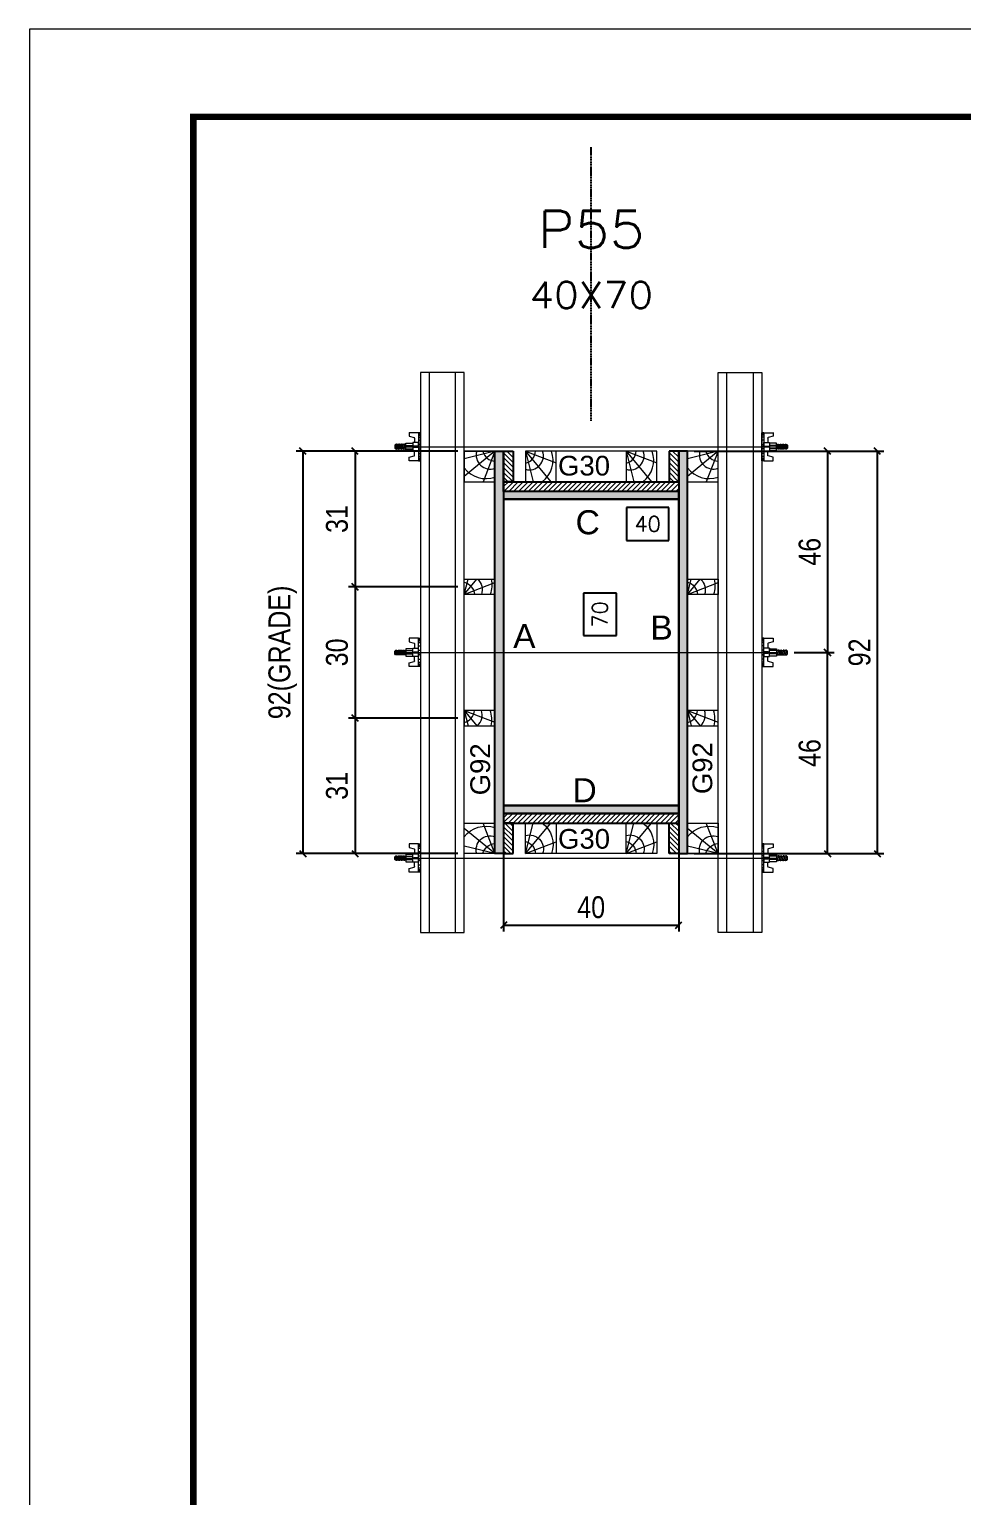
# Model space of a CAD drawing. Extents: x 2949 to 9203, y -16089 to 12527.
# Drawn here: x 2949 to 3375, y -1926 to -1256 of the extents above; entities that cross this region are included whole.
import ezdxf
from ezdxf.enums import TextEntityAlignment as Align

# ---------------------------------------------------------------- set-up
doc = ezdxf.new("R2010")
doc.units = 0
doc.linetypes.add('DASHED', pattern=[0.75, 0.5, -0.25])
doc.linetypes.add('HIDDEN', pattern=[0.375, 0.25, -0.125])
for name, color, linetype in [('CHAPA', 1, 'Continuous'), ('COTA', 241, 'Continuous'), ('MEIO_PONT', 93, 'Continuous'), ('Painéis', 200, 'Continuous'), ('SARRAFO', 251, 'Continuous'), ('Texto de Titulo', 7, 'Continuous'), ('Texto Qtd Sarr', 242, 'Continuous'), ('TEXTO_GERAL', 7, 'Continuous')]:
    doc.layers.add(name, color=color, linetype=linetype)
for name, color, linetype, lineweight in [('Folhas', 255, 'Continuous', 9), ('Hachura', 251, 'Continuous', 9), ('Madeira', 126, 'Continuous', 18), ('Perfil Metálico', 224, 'Continuous', 18), ('SARRAFO DE PRESSAO', 251, 'DASHED', 9), ('Texto Seção', 7, 'Continuous', 15)]:
    doc.layers.add(name, color=color, linetype=linetype, lineweight=lineweight)
doc.styles.add('ARIAL', font='arial.ttf')
doc.styles.add('COTA TECNICA 2X', font='techl___.ttf', dxfattribs={"height": 10})
doc.styles.add('ROMANS', font='romans.shx')
doc.styles.add('SANSSERIF', font='sas_____.pfb')
doc.dimstyles.new('SECAO PILAR', dxfattribs={"dimtxt": 10, "dimasz": 3, "dimexe": 3, "dimexo": 3, "dimgap": 3, "dimtad": 1, "dimdec": 1, "dimlfac": 0.5, "dimzin": 12, "dimdsep": 46, "dimtxsty": 'COTA TECNICA 2X', "dimblk1": 'OBLIQUE', "dimblk2": 'OBLIQUE', "dimsah": 1, "dimcen": 0.9, "dimclrd": 256, "dimclre": 256, "dimclrt": 256, "dimadec": 1, "dimazin": 3, "dimtfac": 1, "dimtdec": 1, "dimtmove": 0, "dimatfit": 3, "dimfxl": 1, "dimtolj": 1, "dimtzin": 12, "dimarcsym": 0})
doc.dimstyles.new('SECÇÃO 2', dxfattribs={"dimtxt": 7, "dimasz": 6, "dimexe": 0.18, "dimexo": 2, "dimgap": -4, "dimtad": 3, "dimdec": 1, "dimlfac": 0.5, "dimzin": 12, "dimdsep": 46, "dimtxsty": 'ROMANS', "dimblk": 'ARCHTICK', "dimcen": 0.09, "dimse1": 1, "dimse2": 1, "dimsd1": 1, "dimsd2": 1, "dimclrd": 180, "dimclre": 5, "dimclrt": 1, "dimadec": 0, "dimazin": 3, "dimtfac": 1, "dimtdec": 1, "dimtofl": 0, "dimtmove": 0, "dimatfit": 3, "dimldrblk": 'ARCHTICK', "dimfxl": 1, "dimtolj": 1, "dimtzin": 0, "dimarcsym": 0})

# ---------------------------------------------------------------- blocks, each defined once
blk = doc.blocks.new('9999999999')
at = {"layer": 'Folhas'}
blk.add_lwpolyline([(98138.98, 34190.21), (99623.98, 34190.21), (99623.98, 35240.21), (98138.98, 35240.21)], close=True, dxfattribs=at)
at = {"layer": 'Folhas', "color": 30, "const_width": 3}
blk.add_lwpolyline([(98213.98, 34230.21), (99583.98, 34230.21), (99583.98, 35200.21), (98213.98, 35200.21)], close=True, dxfattribs=at)
blk = doc.blocks.new('titulo1')
at = {"layer": 'Defpoints', "color": 252, "linetype": 'HIDDEN', "ltscale": 2}
blk.add_line((0, 0), (0, 125), dxfattribs=at)
at = {"layer": 'Defpoints', "style": 'ROMANS', "oblique": 15}
blk.add_attdef('FOLHA', text='', height=10, dxfattribs=at).set_placement((0, 15.58), align=Align.MIDDLE_CENTER)
at = {"layer": 'Texto Qtd Sarr', "color": 3, "style": 'ROMANS', "oblique": 15}
for tag, height, p in [('TITULO', 17, (0, 71.45)), ('SEÇÃO', 12, (0, 41.55))]:
    blk.add_attdef(tag, text='', height=height, dxfattribs=at).set_placement(p, align=Align.MIDDLE_CENTER)
blk = doc.blocks.new('*D1726')
at = {"layer": 'COTA', "color": 180, "lineweight": -2, "transparency": 16777216}
for p, q in [((3217.34, -1513.95), (3202.34, -1513.95)), ((3202.34, -1513.95), (3202.34, -1533.29)), ((3217.34, -1533.29), (3217.34, -1513.95)), ((3202.34, -1533.29), (3217.34, -1533.29))]:
    blk.add_line(p, q, dxfattribs=at)
at = {"layer": 'Defpoints', "color": 0, "transparency": 16777216}
for p in [(3165.83, -1470.99), (3165.83, -1610.99), (3221.34, -1610.99)]:
    blk.add_point(p, dxfattribs=at)
at = {"layer": 'COTA', "color": 1, "transparency": 16777216, "insert": (3209.84, -1523.62), "char_height": 7, "attachment_point": 5, "rotation": 90, "style": 'ROMANS'}
blk.add_mtext('\\A1;70', dxfattribs=at)
blk = doc.blocks.new('_ArchTick')
at = {"color": 0, "linetype": 'ByBlock', "const_width": 0.15}
blk.add_lwpolyline([(-0.5, -0.5), (0.5, 0.5)], dxfattribs=at)
blk = doc.blocks.new('_Oblique')
at = {"color": 0, "linetype": 'ByBlock', "lineweight": -2}
blk.add_line((-0.5, -0.5), (0.5, 0.5), dxfattribs=at)
blk = doc.blocks.new('*D1727')
at = {"layer": 'COTA', "lineweight": -2, "transparency": 16777216}
for p, q in [((3252.83, -1448.99), (3339.6, -1448.99)), ((3336.6, -1448.99), (3336.6, -1632.99)), ((3252.83, -1632.99), (3339.6, -1632.99))]:
    blk.add_line(p, q, dxfattribs=at)
at = {"layer": 'Defpoints', "color": 0, "transparency": 16777216}
for p in [(3249.83, -1448.99), (3249.83, -1632.99), (3336.6, -1632.99)]:
    blk.add_point(p, dxfattribs=at)
at = {"layer": 'COTA', "lineweight": -2, "transparency": 16777216, "xscale": 3, "yscale": 3, "zscale": 3}
for p, rotation in [((3336.6, -1448.99), 90), ((3336.6, -1632.99), 270)]:
    blk.add_blockref('_Oblique', p, dxfattribs=dict(at, rotation=rotation))
at = {"layer": 'COTA', "transparency": 16777216, "insert": (3328.52, -1540.99), "char_height": 10, "attachment_point": 5, "rotation": 90, "style": 'COTA TECNICA 2X'}
blk.add_mtext('\\A1;92', dxfattribs=at)
blk = doc.blocks.new('*D1728')
at = {"layer": 'COTA', "lineweight": -2, "transparency": 16777216}
for p, q in [((3286.83, -1448.99), (3316.83, -1448.99)), ((3313.83, -1448.99), (3313.83, -1540.99)), ((3298.63, -1540.99), (3316.83, -1540.99))]:
    blk.add_line(p, q, dxfattribs=at)
at = {"layer": 'Defpoints', "color": 0, "transparency": 16777216}
for p in [(3283.83, -1448.99), (3295.63, -1540.99), (3313.83, -1540.99)]:
    blk.add_point(p, dxfattribs=at)
at = {"layer": 'COTA', "lineweight": -2, "transparency": 16777216, "xscale": 3, "yscale": 3, "zscale": 3}
for p, rotation in [((3313.83, -1448.99), 90), ((3313.83, -1540.99), 270)]:
    blk.add_blockref('_Oblique', p, dxfattribs=dict(at, rotation=rotation))
at = {"layer": 'COTA', "transparency": 16777216, "insert": (3305.73, -1494.99), "char_height": 10, "attachment_point": 5, "rotation": 90, "style": 'COTA TECNICA 2X'}
blk.add_mtext('\\A1;46', dxfattribs=at)
blk = doc.blocks.new('*D1729')
at = {"layer": 'COTA', "lineweight": -2, "transparency": 16777216}
for p, q in [((3298.63, -1540.99), (3316.83, -1540.99)), ((3313.83, -1632.99), (3313.83, -1540.99)), ((3286.83, -1632.99), (3316.83, -1632.99))]:
    blk.add_line(p, q, dxfattribs=at)
at = {"layer": 'Defpoints', "color": 0, "transparency": 16777216}
for p in [(3295.63, -1540.99), (3313.83, -1540.99), (3283.83, -1632.99)]:
    blk.add_point(p, dxfattribs=at)
at = {"layer": 'COTA', "lineweight": -2, "transparency": 16777216, "xscale": 3, "yscale": 3, "zscale": 3}
for p, rotation in [((3313.83, -1540.99), 90), ((3313.83, -1632.99), 270)]:
    blk.add_blockref('_Oblique', p, dxfattribs=dict(at, rotation=rotation))
at = {"layer": 'COTA', "transparency": 16777216, "insert": (3305.73, -1586.99), "char_height": 10, "attachment_point": 5, "rotation": 90, "style": 'COTA TECNICA 2X'}
blk.add_mtext('\\A1;46', dxfattribs=at)
blk = doc.blocks.new('*D1730')
at = {"layer": 'COTA', "color": 180, "lineweight": -2, "transparency": 16777216}
for p, q in [((3241.33, -1474.78), (3222, -1474.78)), ((3222, -1474.78), (3222, -1489.78)), ((3241.33, -1489.78), (3241.33, -1474.78)), ((3222, -1489.78), (3241.33, -1489.78))]:
    blk.add_line(p, q, dxfattribs=at)
at = {"layer": 'Defpoints', "color": 0, "transparency": 16777216}
for p in [(3165.83, -1470.99), (3245.83, -1470.99), (3245.83, -1493.78)]:
    blk.add_point(p, dxfattribs=at)
at = {"layer": 'COTA', "color": 1, "transparency": 16777216, "insert": (3231.66, -1482.28), "char_height": 7, "attachment_point": 5, "style": 'ROMANS'}
blk.add_mtext('\\A1;40', dxfattribs=at)
blk = doc.blocks.new('PONTALETE')
at = {"layer": 'Madeira'}
for q in [(2.71, 7), (7, 5.76), (7, 1.74)]:
    blk.add_line((0, 0), q, dxfattribs=at)
blk.add_lwpolyline([(0, 0), (7, 0), (7, 7), (0, 7)], close=True, dxfattribs=at)
for centre, radius, start, end in [((2.04, 0.06), 6.23, 37.2818, 109.0913), ((1.09, 0.9), 3.19, 343.603, 109.9847), ((-0.21, -0.78), 3.09, 14.6322, 86.0383)]:
    blk.add_arc(centre, radius, start, end, dxfattribs=at)
blk = doc.blocks.new('*D1731')
at = {"layer": 'COTA', "lineweight": -2, "transparency": 16777216}
for p, q in [((3144.83, -1448.99), (3071.05, -1448.99)), ((3074.05, -1448.99), (3074.05, -1632.99)), ((3144.83, -1632.99), (3071.05, -1632.99))]:
    blk.add_line(p, q, dxfattribs=at)
at = {"layer": 'Defpoints', "color": 0, "transparency": 16777216}
for p in [(3147.83, -1448.99), (3074.05, -1632.99), (3147.83, -1632.99)]:
    blk.add_point(p, dxfattribs=at)
at = {"layer": 'COTA', "lineweight": -2, "transparency": 16777216, "xscale": 3, "yscale": 3, "zscale": 3}
for p, rotation in [((3074.05, -1448.99), 90), ((3074.05, -1632.99), 270)]:
    blk.add_blockref('_Oblique', p, dxfattribs=dict(at, rotation=rotation))
at = {"layer": 'COTA', "transparency": 16777216, "insert": (3064.83, -1540.99), "char_height": 10, "attachment_point": 5, "rotation": 90, "style": 'COTA TECNICA 2X'}
blk.add_mtext('\\A1;92(GRADE)', dxfattribs=at)
blk = doc.blocks.new('MEIO PONTALETE')
at = {"layer": 'Madeira'}
for q in [(2.71, 7), (3.5, 2.88), (3.5, 0.87)]:
    blk.add_line((0, 0), q, dxfattribs=at)
blk.add_lwpolyline([(0, 0), (3.5, 0), (3.5, 7), (0, 7)], close=True, dxfattribs=at)
for centre, radius, start, end in [((2.04, 0.06), 6.23, 76.4499, 109.0913), ((1.09, 0.9), 3.19, 40.9063, 109.9847), ((-0.21, -0.78), 3.09, 14.6322, 86.0383)]:
    blk.add_arc(centre, radius, start, end, dxfattribs=at)
blk = doc.blocks.new('*D1732')
at = {"layer": 'COTA', "lineweight": -2, "transparency": 16777216}
for p, q in [((3144.83, -1570.99), (3094.89, -1570.99)), ((3097.89, -1570.99), (3097.89, -1632.99)), ((3144.83, -1632.99), (3094.89, -1632.99))]:
    blk.add_line(p, q, dxfattribs=at)
at = {"layer": 'Defpoints', "color": 0, "transparency": 16777216}
for p in [(3147.83, -1570.99), (3097.89, -1632.99), (3147.83, -1632.99)]:
    blk.add_point(p, dxfattribs=at)
at = {"layer": 'COTA', "lineweight": -2, "transparency": 16777216, "xscale": 3, "yscale": 3, "zscale": 3}
for p, rotation in [((3097.89, -1570.99), 90), ((3097.89, -1632.99), 270)]:
    blk.add_blockref('_Oblique', p, dxfattribs=dict(at, rotation=rotation))
at = {"layer": 'COTA', "transparency": 16777216, "insert": (3089.67, -1601.99), "char_height": 10, "attachment_point": 5, "rotation": 90, "style": 'COTA TECNICA 2X'}
blk.add_mtext('\\A1;31', dxfattribs=at)
blk = doc.blocks.new('C')
at = {"layer": 'Hachura', "color": 0}
for p, q in [((0, 3.22), (0, -3.22)), ((0.45, 3.22), (0, 3.22)), ((0.46, 3.16), (0, 3.16)), ((0.46, 3.05), (0, 3.05)), ((0.46, 2.88), (0, 2.88)), ((0, 2.75), (0, -1.16)), ((0.46, 2.65), (0, 2.65)), ((0.46, 2.23), (0, 2.23)), ((0.46, 1.51), (0, 1.51)), ((0.39, 0.49), (0.17, 0.49)), ((0.45, -3.23), (0.45, 3.22)), ((0.45, 3.22), (2.58, 3.22)), ((1.74, 0.97), (0.45, 0.97)), ((1.45, 0.1), (0.45, 0.1)), ((1.35, 1.94), (1.35, 0.96)), ((2.58, 2.39), (1.47, 2.09)), ((1.74, -0.97), (1.74, 0.97)), ((1.74, 0.97), (1.74, 0.84)), ((1.74, 0.97), (1.74, 0.84)), ((1.74, 0.84), (3.35, 0.84)), ((3.35, 0.45), (1.74, 0.45)), ((2.58, 3.22), (2.58, 2.39)), ((3.32, 0.84), (3.32, -0.84)), ((3.35, 0.84), (3.35, -0.84)), ((3.68, 0.45), (3.35, 0.45)), ((3.84, -0.52), (3.35, 0.45)), ((3.35, 0.06), (3.67, -0.57)), ((3.68, 0.45), (4.16, -0.52)), ((3.72, 0.5), (4.25, -0.57)), ((4.37, -0.55), (3.83, 0.53)), ((4.15, 0.45), (3.93, 0.45)), ((4.42, -0.52), (3.93, 0.45)), ((4.15, 0.45), (4.26, 0.45)), ((4.26, 0.45), (4.74, -0.52)), ((4.3, 0.5), (4.83, -0.57)), ((4.95, -0.55), (4.41, 0.53)), ((4.51, 0.45), (4.84, 0.45)), ((5, -0.52), (4.51, 0.45)), ((4.84, 0.45), (5.32, -0.52)), ((4.88, 0.5), (5.41, -0.57)), ((5.53, -0.55), (4.99, 0.53)), ((5.58, -0.52), (5.09, 0.45)), ((5.42, 0.45), (5.09, 0.45)), ((5.58, -0.52), (5.09, 0.45)), ((5.42, 0.45), (5.74, -0.19)), ((5.46, 0.5), (5.74, -0.07)), ((5.74, 0.19), (5.57, 0.53)), ((5.74, 0.32), (5.68, 0.45)), ((5.68, 0.45), (5.74, 0.45)), ((5.74, 0.45), (5.9, 0.29)), ((5.74, 0.45), (5.74, -0.52)), ((5.9, -0.36), (5.9, 0.29)), ((0.45, 0), (0, 0)), ((0.46, -1.52), (0, -1.52)), ((0.46, -2.23), (0, -2.23)), ((0.46, -2.65), (0, -2.65)), ((0.46, -2.88), (0, -2.88)), ((0.46, -3.05), (0, -3.05)), ((0.46, -3.16), (0, -3.16)), ((0, -3.22), (2.57, -3.22)), ((0.08, -0.48), (0.29, -0.48)), ((0.29, -0.48), (0.4, -0.48)), ((0.45, 0), (0.45, -0.97)), ((0.45, -0.16), (1.45, -0.16)), ((0.45, -0.65), (0.45, -0.32)), ((0.45, -3.23), (0.45, -0.65)), ((0.45, -0.97), (1.74, -0.97)), ((1.35, -1.94), (1.35, -0.97)), ((2.58, -2.39), (1.47, -2.1)), ((3.35, -0.32), (1.74, -0.32)), ((3.35, -0.84), (1.74, -0.84)), ((2.58, -3.23), (2.58, -2.39)), ((3.35, -0.07), (3.58, -0.52)), ((3.35, -0.52), (3.58, -0.52)), ((3.84, -0.52), (4.16, -0.52)), ((4.42, -0.52), (4.74, -0.52)), ((4.63, -0.52), (4.74, -0.52)), ((5, -0.52), (5.32, -0.52)), ((5.58, -0.52), (5.74, -0.52)), ((5.74, -0.52), (5.9, -0.36)), ((5.74, -0.52), (5.74, -0.52))]:
    blk.add_line(p, q, dxfattribs=at)
for centre, radius, start, end in [((1.52, 1.94), 0.161, 104.7436, 180), ((1.44, -0.03), 0.129, 272.695, 87.305), ((3.81, 0.39), 0.143, 25.5688, 154.4312), ((4.39, 0.39), 0.143, 25.5688, 154.4312), ((4.97, 0.39), 0.143, 25.5688, 154.4312), ((5.55, 0.39), 0.143, 25.5688, 154.4312), ((0.17, -0.37), 0.174, 221.744, 317.8592), ((1.52, -1.94), 0.161, 180, 255.2564), ((3.71, -0.4), 0.174, 222.1408, 318.256), ((4.29, -0.4), 0.174, 222.1408, 318.256), ((4.87, -0.4), 0.174, 222.1408, 318.256), ((5.45, -0.4), 0.174, 222.1408, 318.256), ((5.61, -0.4), 0.174, 317.8592, 318.256)]:
    blk.add_arc(centre, radius, start, end, dxfattribs=at)
blk = doc.blocks.new('*D1733')
at = {"layer": 'COTA', "lineweight": -2, "transparency": 16777216}
for p, q in [((3144.83, -1448.99), (3094.89, -1448.99)), ((3097.89, -1448.99), (3097.89, -1510.99)), ((3144.83, -1510.99), (3094.89, -1510.99))]:
    blk.add_line(p, q, dxfattribs=at)
at = {"layer": 'Defpoints', "color": 0, "transparency": 16777216}
for p in [(3147.83, -1448.99), (3097.89, -1510.99), (3147.83, -1510.99)]:
    blk.add_point(p, dxfattribs=at)
at = {"layer": 'COTA', "lineweight": -2, "transparency": 16777216, "xscale": 3, "yscale": 3, "zscale": 3}
for p, rotation in [((3097.89, -1448.99), 90), ((3097.89, -1510.99), 270)]:
    blk.add_blockref('_Oblique', p, dxfattribs=dict(at, rotation=rotation))
at = {"layer": 'COTA', "transparency": 16777216, "insert": (3089.67, -1479.99), "char_height": 10, "attachment_point": 5, "rotation": 90, "style": 'COTA TECNICA 2X'}
blk.add_mtext('\\A1;31', dxfattribs=at)
blk = doc.blocks.new('*D1734')
at = {"layer": 'COTA', "lineweight": -2, "transparency": 16777216}
for p, q in [((3144.83, -1510.99), (3094.89, -1510.99)), ((3097.89, -1510.99), (3097.89, -1570.99)), ((3144.83, -1570.99), (3094.89, -1570.99))]:
    blk.add_line(p, q, dxfattribs=at)
at = {"layer": 'Defpoints', "color": 0, "transparency": 16777216}
for p in [(3147.83, -1510.99), (3097.89, -1570.99), (3147.83, -1570.99)]:
    blk.add_point(p, dxfattribs=at)
at = {"layer": 'COTA', "lineweight": -2, "transparency": 16777216, "xscale": 3, "yscale": 3, "zscale": 3}
for p, rotation in [((3097.89, -1510.99), 90), ((3097.89, -1570.99), 270)]:
    blk.add_blockref('_Oblique', p, dxfattribs=dict(at, rotation=rotation))
at = {"layer": 'COTA', "transparency": 16777216, "insert": (3089.67, -1540.99), "char_height": 10, "attachment_point": 5, "rotation": 90, "style": 'COTA TECNICA 2X'}
blk.add_mtext('\\A1;30', dxfattribs=at)
blk = doc.blocks.new('*D1742')
at = {"layer": 'COTA', "lineweight": -2, "transparency": 16777216}
for p, q in [((3165.83, -1617.59), (3165.83, -1668.63)), ((3245.83, -1617.59), (3245.83, -1668.63)), ((3165.83, -1665.63), (3245.83, -1665.63))]:
    blk.add_line(p, q, dxfattribs=at)
at = {"layer": 'Defpoints', "color": 0, "transparency": 16777216}
for p in [(3165.83, -1614.59), (3245.83, -1614.59), (3245.83, -1665.63)]:
    blk.add_point(p, dxfattribs=at)
at = {"layer": 'COTA', "lineweight": -2, "transparency": 16777216, "xscale": 3, "yscale": 3, "zscale": 3, "rotation": 180}
blk.add_blockref('_Oblique', (3165.83, -1665.63), dxfattribs=at)
at = {"layer": 'COTA', "lineweight": -2, "transparency": 16777216, "xscale": 3, "yscale": 3, "zscale": 3}
blk.add_blockref('_Oblique', (3245.83, -1665.63), dxfattribs=at)
at = {"layer": 'COTA', "transparency": 16777216, "insert": (3205.83, -1657.52), "char_height": 10, "attachment_point": 5, "style": 'COTA TECNICA 2X'}
blk.add_mtext('\\A1;40', dxfattribs=at)

msp = doc.modelspace()

# ---------------------------------------------------------------- hatches: boundary and pattern name
at = {"layer": 'Hachura'}
h = msp.add_hatch(color=256, dxfattribs=at)
h.dxf.hatch_style = 1
h.paths.add_polyline_path([(3165.83, -1632.99), (3161.83, -1632.99), (3161.83, -1448.99), (3165.83, -1448.99)])
h = msp.add_hatch(color=256, dxfattribs=at)
h.dxf.hatch_style = 1
h.paths.add_polyline_path([(3165.83, -1632.99), (3161.83, -1632.99), (3161.83, -1448.99), (3165.83, -1448.99)])
h = msp.add_hatch(dxfattribs=at)
h.set_pattern_fill('ANSI31', color=256, scale=0.5, angle=90, style=0)
h.set_pattern_definition([(135, (-19725.5793, 7674.9633), (-1.12253202, -1.12253202), [])])
h.paths.add_polyline_path([(3165.83, -1462.99), (3170.23, -1462.99), (3170.23, -1448.99), (3165.83, -1448.99)])
h = msp.add_hatch(dxfattribs=at)
h.set_pattern_fill('ANSI31', color=256, scale=0.5, angle=90, style=0)
h.set_pattern_definition([(135, (-19683.5793, 7674.9633), (-1.12253202, -1.12253202), [])])
h.paths.add_polyline_path([(3245.83, -1462.99), (3241.43, -1462.99), (3241.43, -1448.99), (3245.83, -1448.99)])
h = msp.add_hatch(color=256, dxfattribs=at)
h.dxf.hatch_style = 1
h.paths.add_polyline_path([(3245.83, -1632.99), (3249.83, -1632.99), (3249.83, -1448.99), (3245.83, -1448.99)])
h = msp.add_hatch(color=256, dxfattribs=at)
h.dxf.hatch_style = 1
h.paths.add_polyline_path([(3245.83, -1632.99), (3249.83, -1632.99), (3249.83, -1448.99), (3245.83, -1448.99)])
h = msp.add_hatch(dxfattribs=at)
h.set_pattern_fill('ANSI31', color=256, scale=0.5, style=0)
h.set_pattern_definition([(45, (12339.7807, 21462.0196), (-1.12253202, 1.12253202), [])])
h.paths.add_polyline_path([(3245.83, -1467.39), (3245.83, -1462.99), (3165.83, -1462.99), (3165.83, -1467.39)])
h = msp.add_hatch(color=256, dxfattribs=at)
h.dxf.hatch_style = 1
h.paths.add_polyline_path([(3165.83, -1467.39), (3165.83, -1470.99), (3245.83, -1470.99), (3245.83, -1467.39)])
h = msp.add_hatch(color=256, dxfattribs=at)
h.dxf.hatch_style = 1
h.paths.add_polyline_path([(3165.83, -1467.39), (3165.83, -1470.99), (3245.83, -1470.99), (3245.83, -1467.39)])
h = msp.add_hatch(color=256, dxfattribs=at)
h.dxf.hatch_style = 1
h.paths.add_polyline_path([(3165.83, -1610.99), (3165.83, -1614.59), (3245.83, -1614.59), (3245.83, -1610.99)])
h = msp.add_hatch(color=256, dxfattribs=at)
h.dxf.hatch_style = 1
h.paths.add_polyline_path([(3165.83, -1610.99), (3165.83, -1614.59), (3245.83, -1614.59), (3245.83, -1610.99)])
h = msp.add_hatch(dxfattribs=at)
h.set_pattern_fill('ANSI31', color=256, scale=0.5, style=0)
h.set_pattern_definition([(45, (12339.7807, 21488.0196), (-1.12253202, 1.12253202), [])])
h.paths.add_polyline_path([(3245.83, -1614.59), (3245.83, -1618.99), (3165.83, -1618.99), (3165.83, -1614.59)])
h = msp.add_hatch(dxfattribs=at)
h.set_pattern_fill('ANSI31', color=256, scale=0.5, angle=90, style=0)
h.set_pattern_definition([(135, (-19725.5793, 7869.9633), (-1.12253202, -1.12253202), [])])
h.paths.add_polyline_path([(3165.83, -1618.99), (3170.23, -1618.99), (3170.23, -1632.99), (3165.83, -1632.99)])
h = msp.add_hatch(dxfattribs=at)
h.set_pattern_fill('ANSI31', color=256, scale=0.5, angle=90, style=0)
h.set_pattern_definition([(135, (-19683.5793, 7869.9633), (-1.12253202, -1.12253202), [])])
h.paths.add_polyline_path([(3245.83, -1618.99), (3241.43, -1618.99), (3241.43, -1632.99), (3245.83, -1632.99)])

# ---------------------------------------------------------------- linework, layer by layer
at = {"layer": 'CHAPA'}
for points in [[(3165.83, -1632.99), (3161.83, -1632.99), (3161.83, -1448.99), (3165.83, -1448.99)], [(3165.83, -1632.99), (3161.83, -1632.99), (3161.83, -1448.99), (3165.83, -1448.99)], [(3245.83, -1632.99), (3249.83, -1632.99), (3249.83, -1448.99), (3245.83, -1448.99)], [(3245.83, -1632.99), (3249.83, -1632.99), (3249.83, -1448.99), (3245.83, -1448.99)], [(3165.83, -1467.39), (3165.83, -1470.99), (3245.83, -1470.99), (3245.83, -1467.39)], [(3165.83, -1467.39), (3165.83, -1470.99), (3245.83, -1470.99), (3245.83, -1467.39)], [(3165.83, -1610.99), (3165.83, -1614.59), (3245.83, -1614.59), (3245.83, -1610.99)], [(3165.83, -1610.99), (3165.83, -1614.59), (3245.83, -1614.59), (3245.83, -1610.99)]]:
    msp.add_lwpolyline(points, close=True, dxfattribs=at)
at = {"layer": 'Hachura'}
for p, q in [((3117.03, -1446.99), (3290.83, -1446.98)), ((3117.03, -1540.99), (3290.83, -1541)), ((3117.03, -1634.99), (3290.83, -1635))]:
    msp.add_line(p, q, dxfattribs=at)
at = {"layer": 'Madeira'}
for points in [[(3161.83, -1632.99), (3147.83, -1632.99), (3147.83, -1448.99), (3161.83, -1448.99)], [(3175.83, -1448.99), (3175.83, -1462.99), (3235.83, -1462.99), (3235.83, -1448.99)], [(3249.83, -1632.99), (3263.83, -1632.99), (3263.83, -1448.99), (3249.83, -1448.99)], [(3175.83, -1632.99), (3175.83, -1618.99), (3235.83, -1618.99), (3235.83, -1632.99)]]:
    msp.add_lwpolyline(points, close=True, dxfattribs=at)
at = {"layer": 'Painéis'}
msp.add_lwpolyline([(3245.83, -1470.99), (3165.83, -1470.99), (3165.83, -1610.99), (3245.83, -1610.99)], close=True, dxfattribs=at)
at = {"layer": 'Perfil Metálico'}
for points in [[(3127.83, -1668.99), (3147.83, -1668.99), (3147.83, -1412.99), (3127.83, -1412.99)], [(3143.83, -1412.99), (3131.83, -1412.99), (3131.83, -1668.99), (3143.83, -1668.99)], [(3283.83, -1668.99), (3263.83, -1668.99), (3263.83, -1412.99), (3283.83, -1412.99)], [(3267.83, -1412.99), (3279.83, -1412.99), (3279.83, -1668.99), (3267.83, -1668.99)]]:
    msp.add_lwpolyline(points, close=True, dxfattribs=at)
at = {"layer": 'SARRAFO'}
for points in [[(3170.23, -1448.99), (3170.23, -1462.99), (3165.83, -1462.99), (3165.83, -1448.99)], [(3241.43, -1448.99), (3241.43, -1462.99), (3245.83, -1462.99), (3245.83, -1448.99)], [(3165.83, -1462.99), (3245.83, -1462.99), (3245.83, -1467.39), (3165.83, -1467.39)], [(3165.83, -1618.99), (3245.83, -1618.99), (3245.83, -1614.59), (3165.83, -1614.59)], [(3170.23, -1632.99), (3170.23, -1618.99), (3165.83, -1618.99), (3165.83, -1632.99)], [(3241.43, -1632.99), (3241.43, -1618.99), (3245.83, -1618.99), (3245.83, -1632.99)]]:
    msp.add_lwpolyline(points, close=True, dxfattribs=at)

# ---------------------------------------------------------------- block references
at = {"layer": 'Hachura', "linetype": 'Continuous', "yscale": 2, "zscale": 2, "rotation": 180}
for p, xscale in [((3127.83, -1446.99), 2), ((3283.83, -1446.99), -2)]:
    msp.add_blockref('C', p, dxfattribs=dict(at, xscale=xscale))
at = {"layer": 'Hachura', "linetype": 'Continuous', "yscale": 2, "zscale": 2}
for p, xscale in [((3127.83, -1540.99), -2), ((3283.83, -1540.99), 2), ((3127.83, -1634.99), -2), ((3283.83, -1634.99), 2)]:
    msp.add_blockref('C', p, dxfattribs=dict(at, xscale=xscale))
at = {"layer": 'MEIO_PONT'}
for name, p, xscale, yscale, zscale, rotation in [('PONTALETE', (3161.83, -1448.99), 2, 2, 2, 180), ('PONTALETE', (3175.83, -1448.99), 2, 2, 2, 270), ('PONTALETE', (3221.83, -1448.99), 2, 2, 2, 270), ('PONTALETE', (3263.83, -1448.99), 2, 2, 2, 180), ('MEIO PONTALETE', (3147.83, -1514.49), -1.999999997962732, 1.999999997962732, 1.999999997962732, 270), ('MEIO PONTALETE', (3249.83, -1514.49), -1.999999997962732, 1.999999997962732, 1.999999997962732, 270), ('MEIO PONTALETE', (3147.83, -1567.49), 1.999999997962732, 1.999999997962732, 1.999999997962732, 270), ('MEIO PONTALETE', (3249.83, -1567.49), 1.999999997962732, 1.999999997962732, 1.999999997962732, 270), ('PONTALETE', (3175.83, -1632.99), -2, 2, 2, 270), ('PONTALETE', (3221.83, -1632.99), -2, 2, 2, 270)]:
    msp.add_blockref(name, p, dxfattribs=dict(at, xscale=xscale, yscale=yscale, zscale=zscale, rotation=rotation))
at = {"layer": 'MEIO_PONT', "xscale": -2, "yscale": 2, "zscale": 2}
for p in [(3161.83, -1632.99), (3263.83, -1632.99)]:
    msp.add_blockref('PONTALETE', p, dxfattribs=at)
at = {"layer": 'SARRAFO DE PRESSAO', "color": 6, "linetype": 'ByBlock'}
msp.add_blockref('9999999999', (-95189.94, -36496.37), dxfattribs=at)
at = {"layer": 'Texto Seção'}
ref = msp.add_blockref('titulo1', (3205.83, -1435.11), dxfattribs=at)
ref.add_attrib('TITULO', 'P55', dxfattribs={"layer": 'Texto de Titulo', "color": 7, "height": 17, "style": 'ROMANS', "width": 1.1}).set_placement((3205.83, -1347.61), align=Align.MIDDLE_CENTER)
ref.add_attrib('SEÇÃO', '40X70', dxfattribs={"layer": 'Texto de Titulo', "color": 7, "height": 12, "style": 'ROMANS', "width": 1.1}).set_placement((3205.83, -1377.61), align=Align.MIDDLE_CENTER)

# ---------------------------------------------------------------- texts
at = {"layer": 'TEXTO_GERAL', "style": 'ARIAL'}
for s, p in [('C', (3204.24, -1481.49)), ('A', (3175.29, -1533.54)), ('B', (3238, -1529.63)), ('D', (3202.83, -1603.99))]:
    msp.add_text(s, height=11, dxfattribs=at).set_placement(p, align=Align.MIDDLE_CENTER)
at = {"layer": 'TEXTO_GERAL', "color": 0, "linetype": 'Continuous', "style": 'SANSSERIF'}
for p in [(3155.1, -1606.32), (3256.66, -1605.78)]:
    msp.add_text('G92', height=9, rotation=90, dxfattribs=at).set_placement(p, align=Align.MIDDLE_LEFT)
at = {"layer": 'TEXTO_GERAL', "color": 0, "linetype": 'Continuous', "char_height": 9, "width": 285.3299, "style": 'SANSSERIF'}
for insert, attachment_point in [((3190.68, -1451.13), 1), ((3190.68, -1630.85), 7)]:
    msp.add_mtext('G30', dxfattribs=dict(at, insert=insert, attachment_point=attachment_point))

# ---------------------------------------------------------------- dimensions: what is measured, and where the dimension line sits
at = {"layer": 'COTA'}
dim = msp.add_linear_dim(base=(3074.05, -1632.99), p1=(3147.83, -1448.99), p2=(3147.83, -1632.99), angle=270, text='<>(GRADE)', dimstyle='SECAO PILAR', dxfattribs=at)
dim.commit()
dim.dimension.update_dxf_attribs({"geometry": '*D1731', "text_midpoint": (3064.83, -1540.99)})
for base, p1, p2, angle, picture, middle in [((3097.89, -1510.99), (3147.83, -1448.99), (3147.83, -1510.99), 270, '*D1733', (3089.67, -1479.99)), ((3336.6, -1632.99), (3249.83, -1448.99), (3249.83, -1632.99), 270, '*D1727', (3328.52, -1540.99)), ((3313.83, -1540.99), (3283.83, -1448.99), (3295.63, -1540.99), 270, '*D1728', (3305.73, -1494.99)), ((3097.89, -1570.99), (3147.83, -1510.99), (3147.83, -1570.99), 270, '*D1734', (3089.67, -1540.99)), ((3313.83, -1540.99), (3283.83, -1632.99), (3295.63, -1540.99), 90, '*D1729', (3305.73, -1586.99)), ((3097.89, -1632.99), (3147.83, -1570.99), (3147.83, -1632.99), 270, '*D1732', (3089.67, -1601.99))]:
    dim = msp.add_linear_dim(base=base, p1=p1, p2=p2, angle=angle, dimstyle='SECAO PILAR', dxfattribs=at)
    dim.commit()
    dim.dimension.update_dxf_attribs({"geometry": picture, "text_midpoint": middle})
dim = msp.add_linear_dim(base=(3221.34, -1610.99), p1=(3165.83, -1470.99), p2=(3165.83, -1610.99), angle=270, dimstyle='SECÇÃO 2', dxfattribs=at)
dim.commit()
dim.dimension.update_dxf_attribs({"geometry": '*D1726', "text_midpoint": (3221.34, -1523.62), "dimtype": 160})
dim = msp.add_linear_dim(base=(3245.83, -1493.78), p1=(3165.83, -1470.99), p2=(3245.83, -1470.99), dimstyle='SECÇÃO 2', dxfattribs=at)
dim.commit()
dim.dimension.update_dxf_attribs({"geometry": '*D1730', "text_midpoint": (3231.66, -1493.78), "dimtype": 160})
dim = msp.add_linear_dim(base=(3245.83, -1665.63), p1=(3165.83, -1614.59), p2=(3245.83, -1614.59), dimstyle='SECAO PILAR', dxfattribs=at)
dim.commit()
dim.dimension.update_dxf_attribs({"geometry": '*D1742', "text_midpoint": (3205.83, -1657.52)})

doc.saveas('drawing.dxf')
